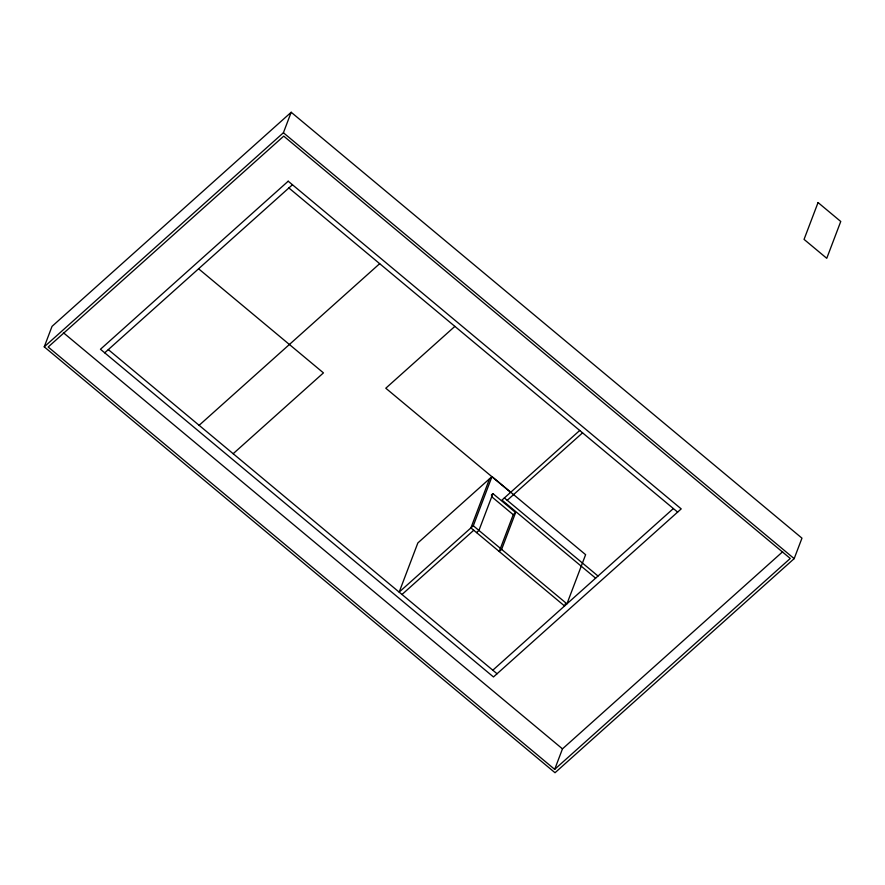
<?xml version="1.0" encoding="UTF-8"?>
<svg xmlns="http://www.w3.org/2000/svg" width="885" height="885" viewBox="0 0 885 885"><rect width="100%" height="100%" fill="white"/><g stroke="black" fill="none" stroke-linecap="round" stroke-linejoin="round"><path stroke-width="1.33" d="M44.25 346.843L52.027 326.366L291.187 112.273L801.965 538.157L794.177 558.634L555.028 772.727L44.25 346.843L283.41 132.75L291.187 112.273M489.582 478.73L470.909 527.891L564.553 605.971L565.515 603.448M473.309 525.756L491.983 476.595L585.616 554.674L566.942 603.836L473.309 525.756L399.168 592.12L417.842 542.959L491.983 476.595M515.623 512.537L513.234 514.683L499.24 551.51L501.629 549.375L515.623 512.537L492.923 493.609L478.929 530.447L476.539 532.582M554.685 769.353L790.261 558.468L283.742 136.135L48.177 347.008L554.685 769.353L562.473 748.865L782.606 551.798M104.718 352.816L292.459 184.755M199.114 425.32L379.676 263.675M233.164 453.706L323.445 372.884L198.594 268.786M454.879 326.377L385.794 388.216L510.645 492.325M491.33 495.036L492.923 493.609M579.73 430.475L501.972 500.091L595.616 578.17M402 594.488L473.752 530.259M507.205 500.313L582.562 432.842M492.812 670.199L673.374 508.554M283.41 132.75L794.177 558.634M288.875 187.963L677.633 512.105M504.361 497.945L598.006 576.024M491.562 496.607L513.234 514.683M108.313 349.597L497.06 673.75M63.388 332.727L562.473 748.865M818.05 202.554L804.056 239.381L826.756 258.309L840.75 221.482L818.05 202.554M288.2 181.204L100.459 349.265L493.476 676.959L681.218 508.897L288.2 181.204"/></g></svg>
